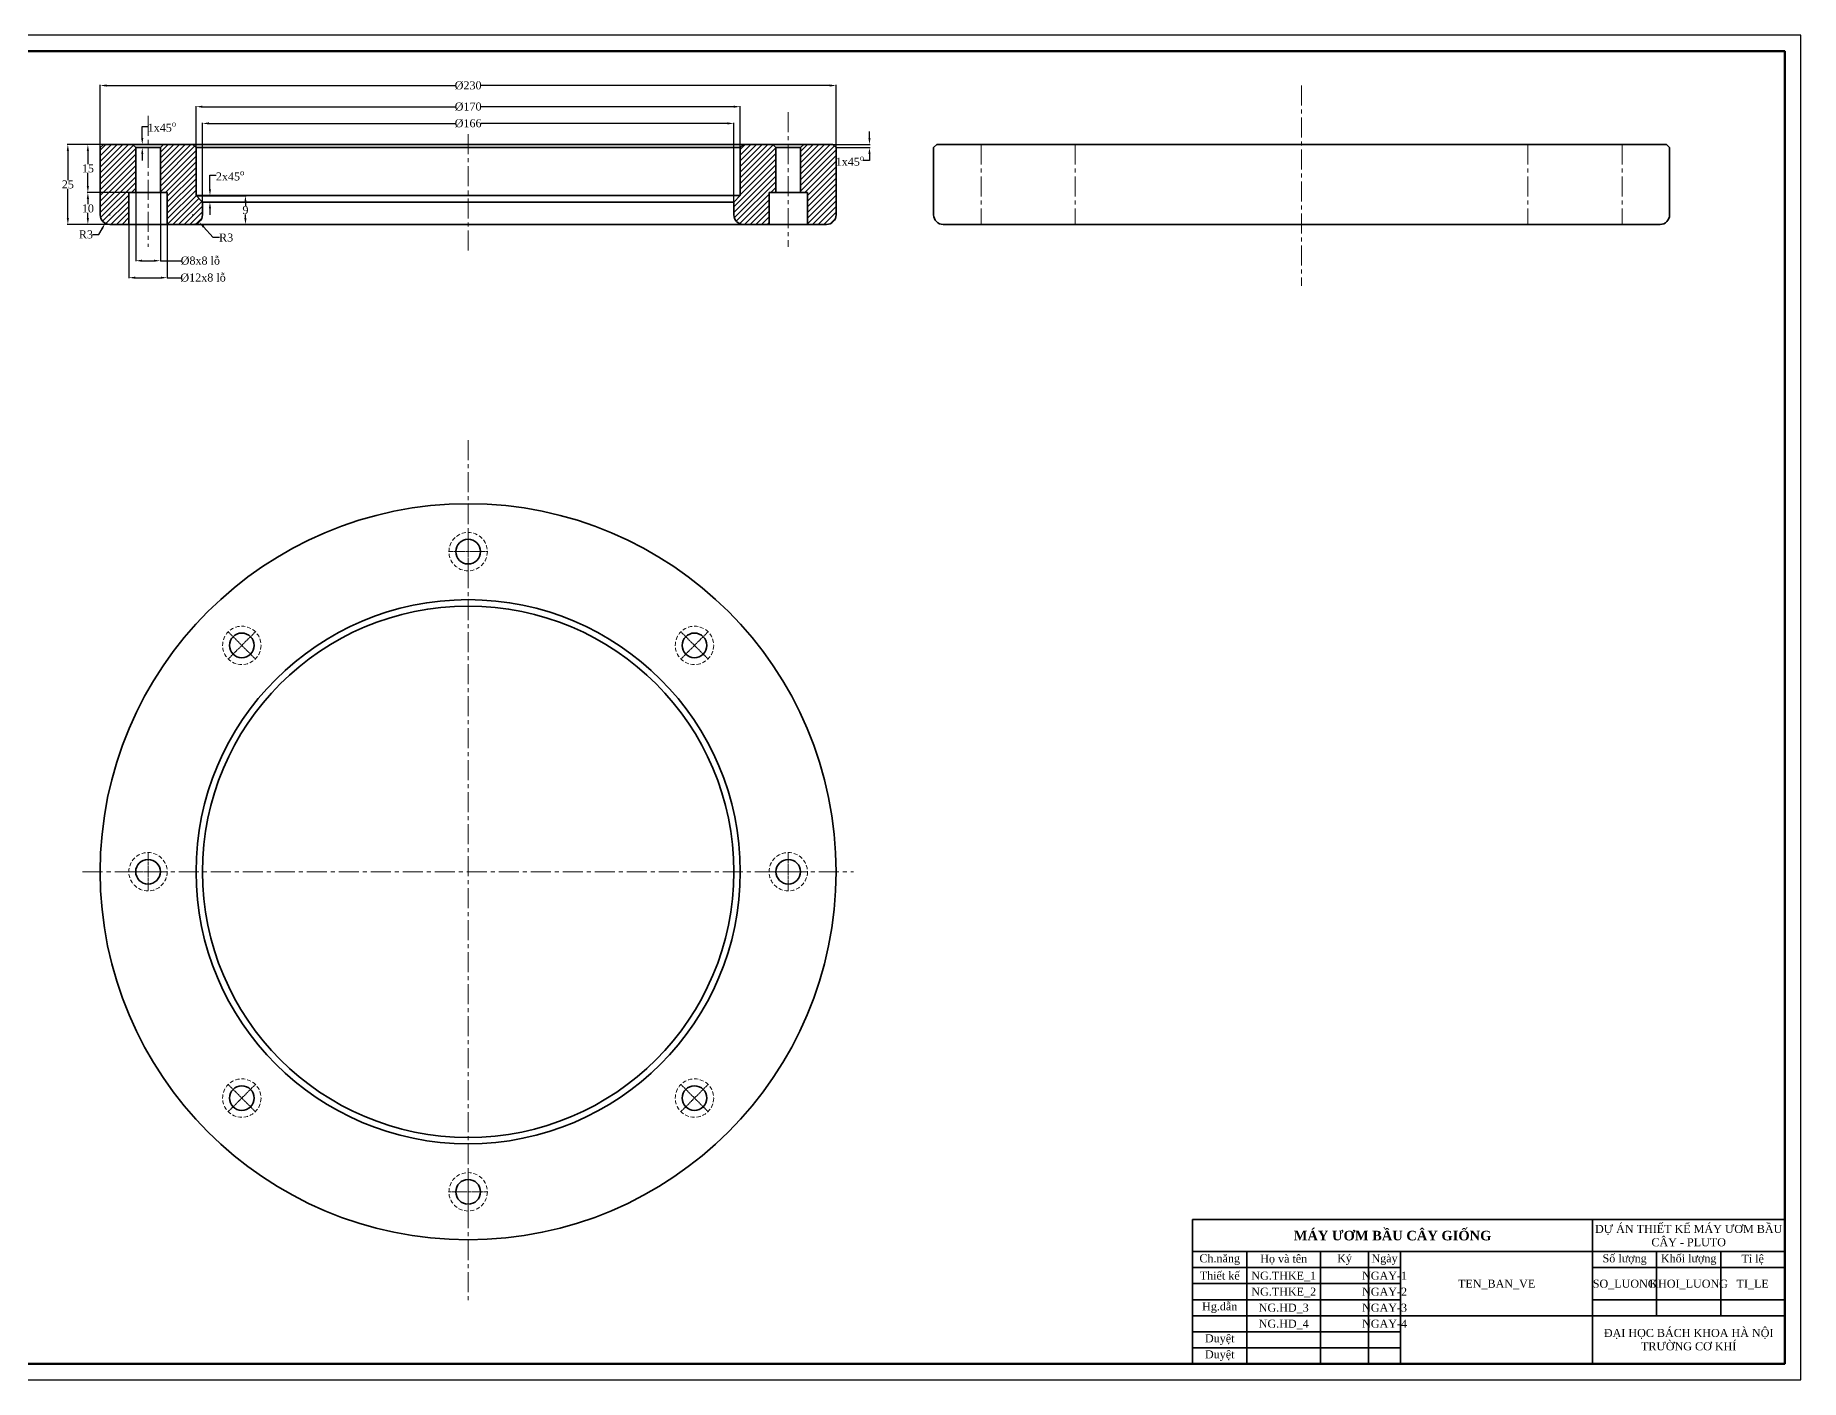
# Model space of a CAD drawing. Header units: millimetres. Extents: x -2719 to 4970, y -1200 to 2761.
# Drawn here: x 3708 to 4260, y 2215 to 2635 of the extents above; entities that cross this region are included whole.
import ezdxf
from ezdxf.enums import TextEntityAlignment as Align

# ---------------------------------------------------------------- set-up
doc = ezdxf.new("R2010")
doc.units = ezdxf.units.MM
doc.header["$LTSCALE"] = 5
doc.header["$MEASUREMENT"] = 0
doc.linetypes.add('CENTER', pattern=[2, 1.25, -0.25, 0.25, -0.25])
doc.linetypes.add('HIDDEN', pattern=[0.375, 0.25, -0.125])
for name, color, linetype, lineweight in [('duong tam', 3, 'CENTER', 15), ('gach vat lieu', 3, 'Continuous', 15), ('kich thuoc', 2, 'Continuous', 15), ('LIENDAM', 3, 'Continuous', 50), ('net dam', 7, 'Continuous', 35), ('net dut', 7, 'HIDDEN', 15)]:
    doc.layers.add(name, color=color, linetype=linetype, lineweight=lineweight)
doc.styles.get("Standard").update_dxf_attribs({"font": 'times.ttf', "height": 2.5})
doc.dimstyles.get("Standard").update_dxf_attribs({"dimtxt": 2.5, "dimasz": 2, "dimexe": 0.18, "dimexo": 0.0625, "dimgap": 0.09, "dimtad": 0, "dimtih": 1, "dimtoh": 1, "dimdec": 0, "dimzin": 0, "dimdsep": 46, "dimtxsty": 'Standard', "dimcen": 0.09, "dimadec": 0, "dimazin": 0, "dimtfac": 1, "dimtdec": 0, "dimtofl": 0, "dimtmove": 0, "dimatfit": 3, "dimfxl": 1, "dimtolj": 1, "dimtzin": 0, "dimarcsym": 0})

# ---------------------------------------------------------------- blocks, each defined once
blk = doc.blocks.new('*U66')
at = {"layer": 'duong tam', "ltscale": 0.1}
for p, q in [((0, 6), (0, -6)), ((-6, 0), (6, 0))]:
    blk.add_line(p, q, dxfattribs=at)
at = {"layer": 'net dam'}
blk.add_circle((0, 0), 3.85, dxfattribs=at)
at = {"layer": 'net dut'}
blk.add_circle((0, 0), 6, dxfattribs=at)
blk = doc.blocks.new('*U67')
at = {"layer": 'net dam', "color": 0, "linetype": 'ByBlock', "lineweight": -2, "transparency": 16777216}
for p, rotation in [((2820.99, 1060.32), 270.0000000000001), ((2750.28, 1031.03), 315.0000000000001), ((2891.7, 1031.03), 225.0000000000001), ((2920.99, 960.32), 180), ((2750.28, 889.61), 45.00000000000001), ((2891.7, 889.61), 135), ((2820.99, 860.32), 90.00000000000001)]:
    blk.add_blockref('*U66', p, dxfattribs=dict(at, rotation=rotation))
blk.add_blockref('*U66', (2720.99, 960.32), dxfattribs=at)
blk = doc.blocks.new('*D68')
at = {"layer": 'Defpoints', "color": 0, "transparency": 16777216}
for p in [(3739.47, 2586.13), (3747.17, 2586.13), (3747.17, 2564.81)]:
    blk.add_point(p, dxfattribs=at)
at = {"layer": 'kich thuoc', "color": 0, "lineweight": -2, "transparency": 16777216}
for p, q in [((3739.47, 2586.07), (3739.47, 2564.63)), ((3747.17, 2586.07), (3747.17, 2564.63)), ((3741.47, 2564.81), (3745.17, 2564.81)), ((3747.17, 2564.81), (3753.71, 2564.81))]:
    blk.add_line(p, q, dxfattribs=at)
at = {"layer": 'kich thuoc', "color": 0, "transparency": 16777216}
for points in [[(3741.47, 2565.14), (3741.47, 2564.48), (3739.47, 2564.81)], [(3745.17, 2565.14), (3745.17, 2564.48), (3747.17, 2564.81)]]:
    blk.add_solid(points, dxfattribs=at)
at = {"layer": 'kich thuoc', "color": 0, "transparency": 16777216, "insert": (3759.66, 2564.81), "char_height": 2.5, "attachment_point": 5}
blk.add_mtext('\\A1;%%C8x8 lỗ', dxfattribs=at)
blk = doc.blocks.new('*D69')
at = {"layer": 'Defpoints', "color": 0, "transparency": 16777216}
for p in [(3737.32, 2576.13), (3749.32, 2576.13), (3749.32, 2559.51)]:
    blk.add_point(p, dxfattribs=at)
at = {"layer": 'kich thuoc', "color": 0, "lineweight": -2, "transparency": 16777216}
for p, q in [((3737.32, 2576.07), (3737.32, 2559.33)), ((3749.32, 2576.07), (3749.32, 2559.33)), ((3739.32, 2559.51), (3747.32, 2559.51)), ((3749.32, 2559.51), (3753.63, 2559.51))]:
    blk.add_line(p, q, dxfattribs=at)
at = {"layer": 'kich thuoc', "color": 0, "transparency": 16777216}
for points in [[(3739.32, 2559.84), (3739.32, 2559.18), (3737.32, 2559.51)], [(3747.32, 2559.84), (3747.32, 2559.18), (3749.32, 2559.51)]]:
    blk.add_solid(points, dxfattribs=at)
at = {"layer": 'kich thuoc', "color": 0, "transparency": 16777216, "insert": (3760.51, 2559.51), "char_height": 2.5, "attachment_point": 5}
blk.add_mtext('\\A1;%%C12x8 lỗ', dxfattribs=at)
blk = doc.blocks.new('*D70')
at = {"layer": 'Defpoints', "color": 0, "transparency": 16777216}
for p in [(3729.36, 2601.13), (3718.26, 2576.13), (3731.36, 2576.13)]:
    blk.add_point(p, dxfattribs=at)
at = {"layer": 'kich thuoc', "color": 0, "lineweight": -2, "transparency": 16777216}
for p, q in [((3729.3, 2601.13), (3718.08, 2601.13)), ((3718.26, 2599.13), (3718.26, 2589.99)), ((3718.26, 2578.13), (3718.26, 2587.27)), ((3731.3, 2576.13), (3718.08, 2576.13))]:
    blk.add_line(p, q, dxfattribs=at)
at = {"layer": 'kich thuoc', "color": 0, "transparency": 16777216}
for points in [[(3717.93, 2599.13), (3718.6, 2599.13), (3718.26, 2601.13)], [(3717.93, 2578.13), (3718.6, 2578.13), (3718.26, 2576.13)]]:
    blk.add_solid(points, dxfattribs=at)
at = {"layer": 'kich thuoc', "color": 0, "transparency": 16777216, "insert": (3718.26, 2588.63), "char_height": 2.5, "attachment_point": 5}
blk.add_mtext('\\A1;25', dxfattribs=at)
blk = doc.blocks.new('*D71')
at = {"layer": 'Defpoints', "color": 0, "transparency": 16777216}
for p in [(3729.91, 2576.51), (3731.36, 2579.13)]:
    blk.add_point(p, dxfattribs=at)
at = {"layer": 'kich thuoc', "color": 0, "lineweight": -2, "transparency": 16777216}
for p, q in [((3731.27, 2579.13), (3731.45, 2579.13)), ((3731.36, 2579.04), (3731.36, 2579.22)), ((3725.97, 2573.01), (3727.97, 2573.01)), ((3727.97, 2573.01), (3728.94, 2574.76))]:
    blk.add_line(p, q, dxfattribs=at)
at = {"layer": 'kich thuoc', "color": 0, "transparency": 16777216}
blk.add_solid([(3728.65, 2574.92), (3729.23, 2574.6), (3729.91, 2576.51)], dxfattribs=at)
at = {"layer": 'kich thuoc', "color": 0, "transparency": 16777216, "insert": (3723.91, 2573.01), "char_height": 2.5, "attachment_point": 5}
blk.add_mtext('\\A1;R3', dxfattribs=at)
blk = doc.blocks.new('*D72')
at = {"layer": 'Defpoints', "color": 0, "transparency": 16777216}
for p in [(3758.32, 2585.13), (3760.32, 2583.13), (3762.65, 2583.13)]:
    blk.add_point(p, dxfattribs=at)
at = {"layer": 'kich thuoc', "color": 0, "lineweight": -2, "transparency": 16777216}
for p, q in [((3762.65, 2587.13), (3762.65, 2591.54)), ((3762.65, 2591.54), (3764.65, 2591.54)), ((3758.38, 2585.13), (3762.83, 2585.13)), ((3760.38, 2583.13), (3762.83, 2583.13)), ((3762.65, 2581.13), (3762.65, 2579.13))]:
    blk.add_line(p, q, dxfattribs=at)
at = {"layer": 'kich thuoc', "color": 0, "transparency": 16777216}
for points in [[(3762.32, 2587.13), (3762.99, 2587.13), (3762.65, 2585.13)], [(3762.32, 2581.13), (3762.99, 2581.13), (3762.65, 2583.13)]]:
    blk.add_solid(points, dxfattribs=at)
at = {"layer": 'kich thuoc', "color": 0, "transparency": 16777216, "insert": (3768.95, 2591.54), "char_height": 2.5, "attachment_point": 5}
blk.add_mtext('\\A1;2x45{\\H0.7x;\\So^ ;}', dxfattribs=at)
blk = doc.blocks.new('*D73')
at = {"layer": 'Defpoints', "color": 0, "transparency": 16777216}
for p in [(3926.32, 2607.71), (3760.32, 2583.13), (3926.32, 2583.13)]:
    blk.add_point(p, dxfattribs=at)
at = {"layer": 'kich thuoc', "color": 0, "lineweight": -2, "transparency": 16777216}
for p, q in [((3760.32, 2583.2), (3760.32, 2607.89)), ((3762.32, 2607.71), (3839.27, 2607.71)), ((3924.32, 2607.71), (3847.38, 2607.71)), ((3926.32, 2583.2), (3926.32, 2607.89))]:
    blk.add_line(p, q, dxfattribs=at)
at = {"layer": 'kich thuoc', "color": 0, "transparency": 16777216}
for points in [[(3762.32, 2608.04), (3762.32, 2607.37), (3760.32, 2607.71)], [(3924.32, 2608.04), (3924.32, 2607.37), (3926.32, 2607.71)]]:
    blk.add_solid(points, dxfattribs=at)
at = {"layer": 'kich thuoc', "color": 0, "transparency": 16777216, "insert": (3843.32, 2607.71), "char_height": 2.5, "attachment_point": 5}
blk.add_mtext('\\A1;%%C166', dxfattribs=at)
blk = doc.blocks.new('*D74')
at = {"layer": 'Defpoints', "color": 0, "transparency": 16777216}
for p in [(3928.32, 2612.93), (3758.32, 2600.13), (3928.32, 2600.13)]:
    blk.add_point(p, dxfattribs=at)
at = {"layer": 'kich thuoc', "color": 0, "lineweight": -2, "transparency": 16777216}
for p, q in [((3758.32, 2600.2), (3758.32, 2613.11)), ((3760.32, 2612.93), (3839.26, 2612.93)), ((3926.32, 2612.93), (3847.38, 2612.93)), ((3928.32, 2600.2), (3928.32, 2613.11))]:
    blk.add_line(p, q, dxfattribs=at)
at = {"layer": 'kich thuoc', "color": 0, "transparency": 16777216}
for points in [[(3760.32, 2613.26), (3760.32, 2612.59), (3758.32, 2612.93)], [(3926.32, 2613.26), (3926.32, 2612.59), (3928.32, 2612.93)]]:
    blk.add_solid(points, dxfattribs=at)
at = {"layer": 'kich thuoc', "color": 0, "transparency": 16777216, "insert": (3843.32, 2612.93), "char_height": 2.5, "attachment_point": 5}
blk.add_mtext('\\A1;%%C170', dxfattribs=at)
blk = doc.blocks.new('*D75')
at = {"layer": 'Defpoints', "color": 0, "transparency": 16777216}
for p in [(3958.28, 2619.54), (3728.36, 2600.13), (3958.28, 2600.13)]:
    blk.add_point(p, dxfattribs=at)
at = {"layer": 'kich thuoc', "color": 0, "lineweight": -2, "transparency": 16777216}
for p, q in [((3728.36, 2600.2), (3728.36, 2619.72)), ((3958.28, 2600.2), (3958.28, 2619.72)), ((3730.36, 2619.54), (3839.26, 2619.54)), ((3956.28, 2619.54), (3847.38, 2619.54))]:
    blk.add_line(p, q, dxfattribs=at)
at = {"layer": 'kich thuoc', "color": 0, "transparency": 16777216}
for points in [[(3730.36, 2619.87), (3730.36, 2619.2), (3728.36, 2619.54)], [(3956.28, 2619.87), (3956.28, 2619.2), (3958.28, 2619.54)]]:
    blk.add_solid(points, dxfattribs=at)
at = {"layer": 'kich thuoc', "color": 0, "transparency": 16777216, "insert": (3843.32, 2619.54), "char_height": 2.5, "attachment_point": 5}
blk.add_mtext('\\A1;%%C230', dxfattribs=at)
blk = doc.blocks.new('*D76')
at = {"layer": 'Defpoints', "color": 0, "transparency": 16777216}
for p in [(3757.32, 2579.13), (3759.32, 2576.89)]:
    blk.add_point(p, dxfattribs=at)
at = {"layer": 'kich thuoc', "color": 0, "lineweight": -2, "transparency": 16777216}
for p, q in [((3757.23, 2579.13), (3757.41, 2579.13)), ((3757.32, 2579.04), (3757.32, 2579.22)), ((3763.65, 2572.03), (3760.65, 2575.4)), ((3765.65, 2572.03), (3763.65, 2572.03))]:
    blk.add_line(p, q, dxfattribs=at)
at = {"layer": 'kich thuoc', "color": 0, "transparency": 16777216}
blk.add_solid([(3760.9, 2575.62), (3760.4, 2575.18), (3759.32, 2576.89)], dxfattribs=at)
at = {"layer": 'kich thuoc', "color": 0, "transparency": 16777216, "insert": (3767.71, 2572.03), "char_height": 2.5, "attachment_point": 5}
blk.add_mtext('\\A1;R3', dxfattribs=at)
blk = doc.blocks.new('*D77')
at = {"layer": 'Defpoints', "color": 0, "transparency": 16777216}
for p in [(3957.28, 2601.13), (3958.28, 2600.13), (3968.69, 2600.13)]:
    blk.add_point(p, dxfattribs=at)
at = {"layer": 'kich thuoc', "color": 0, "lineweight": -2, "transparency": 16777216}
for p, q in [((3968.69, 2603.13), (3968.69, 2605.13)), ((3957.34, 2601.13), (3968.87, 2601.13)), ((3958.34, 2600.13), (3968.87, 2600.13)), ((3968.69, 2598.13), (3968.69, 2596.13)), ((3968.69, 2596.13), (3966.69, 2596.13))]:
    blk.add_line(p, q, dxfattribs=at)
at = {"layer": 'kich thuoc', "color": 0, "transparency": 16777216}
for points in [[(3968.36, 2603.13), (3969.03, 2603.13), (3968.69, 2601.13)], [(3968.36, 2598.13), (3969.03, 2598.13), (3968.69, 2600.13)]]:
    blk.add_solid(points, dxfattribs=at)
at = {"layer": 'kich thuoc', "color": 0, "transparency": 16777216, "insert": (3962.57, 2596.13), "char_height": 2.5, "attachment_point": 5}
blk.add_mtext('\\A1;1x45{\\H0.7x;\\So^ ;}', dxfattribs=at)
blk = doc.blocks.new('*D79')
at = {"layer": 'Defpoints', "color": 0, "transparency": 16777216}
for p in [(3738.47, 2601.13), (3739.47, 2600.13), (3741.51, 2600.13)]:
    blk.add_point(p, dxfattribs=at)
at = {"layer": 'kich thuoc', "color": 0, "lineweight": -2, "transparency": 16777216}
for p, q in [((3741.51, 2603.13), (3741.51, 2606.79)), ((3741.51, 2606.79), (3743.51, 2606.79)), ((3738.53, 2601.13), (3741.69, 2601.13)), ((3739.53, 2600.13), (3741.69, 2600.13)), ((3741.51, 2598.13), (3741.51, 2596.13))]:
    blk.add_line(p, q, dxfattribs=at)
at = {"layer": 'kich thuoc', "color": 0, "transparency": 16777216}
for points in [[(3741.18, 2603.13), (3741.85, 2603.13), (3741.51, 2601.13)], [(3741.18, 2598.13), (3741.85, 2598.13), (3741.51, 2600.13)]]:
    blk.add_solid(points, dxfattribs=at)
at = {"layer": 'kich thuoc', "color": 0, "transparency": 16777216, "insert": (3747.64, 2606.79), "char_height": 2.5, "width": 0.9625, "attachment_point": 5}
blk.add_mtext('\\A1;1x45{\\H0.7x;\\So^ ;}', dxfattribs=at)
blk = doc.blocks.new('*D143')
at = {"layer": 'Defpoints', "color": 0, "transparency": 16777216}
for p in [(3724.52, 2601.13), (3729.36, 2601.13), (3737.32, 2586.13)]:
    blk.add_point(p, dxfattribs=at)
at = {"layer": 'kich thuoc', "color": 0, "lineweight": -2, "transparency": 16777216}
for p, q in [((3729.3, 2601.13), (3724.34, 2601.13)), ((3724.52, 2599.13), (3724.52, 2594.99)), ((3724.52, 2588.13), (3724.52, 2592.27)), ((3737.26, 2586.13), (3724.34, 2586.13))]:
    blk.add_line(p, q, dxfattribs=at)
at = {"layer": 'kich thuoc', "color": 0, "transparency": 16777216}
for points in [[(3724.19, 2599.13), (3724.85, 2599.13), (3724.52, 2601.13)], [(3724.19, 2588.13), (3724.85, 2588.13), (3724.52, 2586.13)]]:
    blk.add_solid(points, dxfattribs=at)
at = {"layer": 'kich thuoc', "color": 0, "transparency": 16777216, "insert": (3724.52, 2593.63), "char_height": 2.5, "attachment_point": 5}
blk.add_mtext('\\A1;15', dxfattribs=at)
blk = doc.blocks.new('*D144')
at = {"layer": 'Defpoints', "color": 0, "transparency": 16777216}
for p in [(3737.32, 2586.13), (3724.52, 2576.13), (3731.36, 2576.13)]:
    blk.add_point(p, dxfattribs=at)
at = {"layer": 'kich thuoc', "color": 0, "lineweight": -2, "transparency": 16777216}
for p, q in [((3737.26, 2586.13), (3724.34, 2586.13)), ((3724.52, 2584.13), (3724.52, 2582.49)), ((3731.3, 2576.13), (3724.34, 2576.13)), ((3724.52, 2578.13), (3724.52, 2579.77))]:
    blk.add_line(p, q, dxfattribs=at)
at = {"layer": 'kich thuoc', "color": 0, "transparency": 16777216}
for points in [[(3724.19, 2584.13), (3724.86, 2584.13), (3724.52, 2586.13)], [(3724.19, 2578.13), (3724.86, 2578.13), (3724.52, 2576.13)]]:
    blk.add_solid(points, dxfattribs=at)
at = {"layer": 'kich thuoc', "color": 0, "transparency": 16777216, "insert": (3724.52, 2581.13), "char_height": 2.5, "attachment_point": 5}
blk.add_mtext('\\A1;10', dxfattribs=at)
blk = doc.blocks.new('*D145')
at = {"layer": 'Defpoints', "color": 0, "transparency": 16777216}
for p in [(3758.32, 2585.13), (3757.32, 2576.13), (3773.75, 2576.13)]:
    blk.add_point(p, dxfattribs=at)
at = {"layer": 'kich thuoc', "color": 0, "lineweight": -2, "transparency": 16777216}
for p, q in [((3758.38, 2585.13), (3773.93, 2585.13)), ((3773.75, 2583.13), (3773.75, 2582)), ((3757.38, 2576.13), (3773.93, 2576.13)), ((3773.75, 2578.13), (3773.75, 2579.27))]:
    blk.add_line(p, q, dxfattribs=at)
at = {"layer": 'kich thuoc', "color": 0, "transparency": 16777216}
for points in [[(3773.41, 2583.13), (3774.08, 2583.13), (3773.75, 2585.13)], [(3773.41, 2578.13), (3774.08, 2578.13), (3773.75, 2576.13)]]:
    blk.add_solid(points, dxfattribs=at)
at = {"layer": 'kich thuoc', "color": 0, "transparency": 16777216, "insert": (3773.75, 2580.63), "char_height": 2.5, "attachment_point": 5}
blk.add_mtext('\\A1;9', dxfattribs=at)

msp = doc.modelspace()

# ---------------------------------------------------------------- hatches: boundary and pattern name
at = {"layer": 'gach vat lieu'}
h = msp.add_hatch(dxfattribs=at)
h.set_pattern_fill('ANSI31', color=256, scale=10)
h.set_pattern_definition([(45, (1022.3274, 1413.5986), (-0.8838835, 0.8838835), [])])
h.paths.add_polyline_path([(3739.471, 2600.133), (3738.471, 2601.133), (3729.361, 2601.133), (3728.361, 2600.133), (3728.361, 2579.133, 0.4142136), (3731.361, 2576.133), (3737.321, 2576.133), (3737.321, 2586.133), (3739.471, 2586.133)])
h.paths.add_polyline_path([(3758.321, 2600.133), (3757.321, 2601.133), (3748.171, 2601.133), (3747.171, 2600.133), (3747.171, 2586.133), (3749.321, 2586.133), (3749.321, 2576.133), (3757.321, 2576.133, 0.4142136), (3760.321, 2579.133), (3760.321, 2583.133), (3758.321, 2585.133)])
h.paths.add_polyline_path([(3939.471, 2600.133), (3938.471, 2601.133), (3929.321, 2601.133), (3928.321, 2600.133), (3928.321, 2585.133), (3926.321, 2583.133), (3926.321, 2579.133, 0.4142136), (3929.321, 2576.133), (3937.321, 2576.133), (3937.321, 2586.133), (3939.471, 2586.133)])
h.paths.add_polyline_path([(3958.281, 2600.133), (3957.281, 2601.133), (3948.171, 2601.133), (3947.171, 2600.133), (3947.171, 2586.133), (3949.321, 2586.133), (3949.321, 2576.133), (3955.281, 2576.133, 0.4142136), (3958.281, 2579.133)])

# ---------------------------------------------------------------- linework, layer by layer
at = {"layer": 'Defpoints'}
msp.add_lwpolyline([(3665.61, 2215.23), (4259.61, 2215.23), (4259.61, 2635.23), (3665.61, 2635.23)], close=True, dxfattribs=at)
at = {"layer": 'duong tam'}
for p, q in [((4103.706, 2619.582), (4103.706, 2557.007)), ((3743.321, 2610.114), (3743.321, 2569.133)), ((3943.321, 2611.196), (3943.321, 2569.133)), ((3843.321, 2604.298), (3843.321, 2567.766)), ((4003.616, 2601.133), (4003.616, 2576.133)), ((4032.995, 2601.133), (4032.995, 2576.133)), ((4174.417, 2601.133), (4174.417, 2576.133)), ((4203.796, 2601.133), (4203.796, 2576.133)), ((3843.321, 2508.79), (3843.321, 2239.055)), ((3722.892, 2373.922), (3963.75, 2373.922))]:
    msp.add_line(p, q, dxfattribs=at)
at = {"layer": 'LIENDAM'}
msp.add_lwpolyline([(3670.61, 2220.23), (4254.61, 2220.23), (4254.61, 2630.23), (3670.61, 2630.23)], close=True, dxfattribs=at)
at = {"layer": 'net dam'}
for p, q in [((3728.361, 2600.133), (3729.361, 2601.133)), ((3728.361, 2579.133), (3728.361, 2600.133)), ((3729.361, 2601.133), (3738.471, 2601.133)), ((3739.471, 2600.133), (3738.471, 2601.133)), ((3747.171, 2601.133), (3738.471, 2601.133)), ((3739.471, 2600.133), (3739.471, 2586.133)), ((3739.471, 2600.133), (3747.171, 2600.133)), ((3747.171, 2600.133), (3748.171, 2601.133)), ((3747.171, 2601.133), (3748.171, 2601.133)), ((3747.171, 2600.133), (3747.171, 2586.133)), ((3748.171, 2601.133), (3757.321, 2601.133)), ((3757.321, 2601.133), (3929.321, 2601.133)), ((3758.321, 2600.133), (3757.321, 2601.133)), ((3758.321, 2600.133), (3758.321, 2585.133)), ((3758.321, 2600.133), (3928.321, 2600.133)), ((3928.321, 2600.133), (3929.321, 2601.133)), ((3928.321, 2600.133), (3928.321, 2585.133)), ((3938.471, 2601.133), (3929.321, 2601.133)), ((3939.471, 2600.133), (3938.471, 2601.133)), ((3939.471, 2601.133), (3938.471, 2601.133)), ((3939.471, 2601.133), (3948.171, 2601.133)), ((3939.471, 2600.133), (3939.471, 2586.133)), ((3947.171, 2600.133), (3939.471, 2600.133)), ((3947.171, 2600.133), (3948.171, 2601.133)), ((3947.171, 2600.133), (3947.171, 2586.133)), ((3957.281, 2601.133), (3948.171, 2601.133)), ((3957.281, 2601.133), (3958.281, 2600.133)), ((3958.281, 2579.133), (3958.281, 2600.133)), ((3988.747, 2600.133), (3989.747, 2601.133)), ((3988.747, 2600.133), (3988.747, 2579.133)), ((3989.747, 2601.133), (4217.666, 2601.133)), ((4217.666, 2601.133), (4218.666, 2600.133)), ((4218.666, 2600.133), (4218.666, 2579.133)), ((3749.321, 2586.133), (3737.321, 2586.133)), ((3737.321, 2586.133), (3737.321, 2576.133)), ((3749.321, 2586.133), (3749.321, 2576.133)), ((3758.321, 2585.133), (3760.321, 2583.133)), ((3758.321, 2585.133), (3928.321, 2585.133)), ((3760.321, 2583.133), (3760.321, 2579.133)), ((3760.321, 2583.133), (3926.321, 2583.133)), ((3926.321, 2583.133), (3928.321, 2585.133)), ((3926.321, 2583.133), (3926.321, 2579.133)), ((3937.321, 2586.133), (3949.321, 2586.133)), ((3937.321, 2586.133), (3937.321, 2576.133)), ((3949.321, 2586.133), (3949.321, 2576.133)), ((3757.321, 2576.133), (3731.361, 2576.133)), ((3757.321, 2576.133), (3929.321, 2576.133)), ((3929.321, 2576.133), (3955.281, 2576.133)), ((3991.747, 2576.133), (4103.706, 2576.133)), ((4215.666, 2576.133), (4103.706, 2576.133)), ((4069.61, 2220.23), (4069.61, 2265.23)), ((4069.61, 2265.23), (4254.61, 2265.23)), ((4194.61, 2220.23), (4194.61, 2265.23)), ((4254.61, 2265.23), (4254.61, 2220.23)), ((4069.61, 2255.23), (4254.61, 2255.23)), ((4069.61, 2250.23), (4134.61, 2250.23)), ((4086.61, 2220.23), (4086.61, 2255.23)), ((4109.61, 2220.23), (4109.61, 2255.23)), ((4124.61, 2220.23), (4124.61, 2255.23)), ((4134.61, 2220.23), (4134.61, 2255.23)), ((4194.61, 2250.23), (4254.61, 2250.23)), ((4214.61, 2255.23), (4214.61, 2235.23)), ((4234.61, 2255.23), (4234.61, 2235.23)), ((4069.61, 2245.23), (4134.61, 2245.23)), ((4069.61, 2240.23), (4134.61, 2240.23)), ((4194.61, 2240.23), (4254.61, 2240.23)), ((4069.61, 2235.23), (4254.61, 2235.23)), ((4069.61, 2230.23), (4134.61, 2230.23)), ((4069.61, 2225.23), (4134.61, 2225.23)), ((4254.61, 2220.23), (4069.61, 2220.23))]:
    msp.add_line(p, q, dxfattribs=at)
for radius in [114.96, 85, 83]:
    msp.add_circle((3843.321, 2373.922), radius, dxfattribs=at)
for centre, start, end in [((3731.361, 2579.133), 180, 270), ((3757.321, 2579.133), 270, 0), ((3929.321, 2579.133), 180, 270), ((3955.281, 2579.133), 270, 0), ((3991.747, 2579.133), 180, 270), ((4215.666, 2579.133), 270, 0)]:
    msp.add_arc(centre, 3, start, end, dxfattribs=at)

# ---------------------------------------------------------------- block references
msp.add_blockref('*U67', (1022.327, 1413.599), dxfattribs=at)

# ---------------------------------------------------------------- texts
at = {"layer": 'net dam', "attachment_point": 5}
for s, width, insert, char_height in [('{\\fTimes New Roman|b1|i0|c0|p18;MÁY ƯƠM BẦU CÂY GIỐNG}', 125, (4132.11, 2260.23), 3), ('DỰ ÁN THIẾT KẾ MÁY ƯƠM BẦU CÂY - PLUTO', 60, (4224.61, 2260.23), 2.5), ('Ch.năng', 17, (4078.11, 2252.73), 2.5), ('Họ và tên', 23, (4098.11, 2252.73), 2.5), ('Ký', 15, (4117.11, 2252.73), 2.5), ('Ngày', 10, (4129.61, 2252.73), 2.5), ('Số lượng', 20, (4204.61, 2252.73), 2.5), ('Khối lượng', 20, (4224.61, 2252.73), 2.5), ('Tỉ lệ', 20, (4244.61, 2252.73), 2.5), ('Thiết kế', 17, (4078.11, 2247.73), 2.5), ('Hg.dẫn', 17, (4078.11, 2237.73), 2.5), ('Duyệt', 17, (4078.11, 2227.73), 2.5), ('ĐẠI HỌC BÁCH KHOA HÀ NỘI \\PTRƯỜNG CƠ KHÍ', 60, (4224.61, 2227.73), 2.5), ('Duyệt', 17, (4078.11, 2222.73), 2.5)]:
    msp.add_mtext_dynamic_manual_height_columns(s, width=width, gutter_width=12.5, heights=[0], dxfattribs=dict(at, insert=insert, char_height=char_height))
at = {"layer": 'net dam'}
for tag, p in [('NG.THKE_1', (4098.11, 2247.73)), ('NGAY-1', (4129.61, 2247.73)), ('TEN_BAN_VE', (4164.61, 2245.23)), ('SO_LUONG', (4204.61, 2245.23)), ('KHOI_LUONG', (4224.61, 2245.23)), ('TI_LE', (4244.61, 2245.23)), ('NG.THKE_2', (4098.11, 2242.73)), ('NGAY-2', (4129.61, 2242.73)), ('NG.HD_3', (4098.11, 2237.73)), ('NG.HD_4', (4098.11, 2232.73)), ('NGAY-3', (4129.61, 2237.73)), ('NGAY-4', (4129.61, 2232.73))]:
    msp.add_attdef(tag, text='', height=2.5, dxfattribs=at).set_placement(p, align=Align.MIDDLE_CENTER)

# ---------------------------------------------------------------- dimensions: what is measured, and where the dimension line sits
at = {"layer": 'kich thuoc'}
for base, p1, p2, picture, middle in [((3958.281, 2619.538), (3728.361, 2600.133), (3958.281, 2600.133), '*D75', (3843.321, 2619.538)), ((3928.321, 2612.927), (3758.321, 2600.133), (3928.321, 2600.133), '*D74', (3843.321, 2612.927))]:
    dim = msp.add_linear_dim(base=base, p1=p1, p2=p2, text='%%C<>', dimstyle='Standard', dxfattribs=at)
    dim.commit()
    dim.dimension.update_dxf_attribs({"geometry": picture, "text_midpoint": middle})
for base, p1, p2, text, picture, middle in [((3926.321, 2607.706), (3760.321, 2583.133), (3926.321, 2583.133), '%%C<>', '*D73', (3843.321, 2607.706)), ((3747.171, 2564.809), (3739.471, 2586.133), (3747.171, 2586.133), '%%C<>x8 lỗ', '*D68', (3759.664, 2564.809)), ((3749.321, 2559.511), (3737.321, 2576.133), (3749.321, 2576.133), '%%C<>x8 lỗ', '*D69', (3760.508, 2559.511))]:
    dim = msp.add_linear_dim(base=base, p1=p1, p2=p2, text=text, dimstyle='Standard', dxfattribs=at)
    dim.commit()
    dim.dimension.update_dxf_attribs({"geometry": picture, "text_midpoint": middle, "dimtype": 160})
for base, p1, p2, picture, middle in [((3741.513, 2600.133), (3738.471, 2601.133), (3739.471, 2600.133), '*D79', (3747.636, 2606.79)), ((3968.694, 2600.133), (3957.281, 2601.133), (3958.281, 2600.133), '*D77', (3962.571, 2596.133)), ((3762.655, 2583.133), (3758.321, 2585.133), (3760.321, 2583.133), '*D72', (3768.954, 2591.539))]:
    dim = msp.add_linear_dim(base=base, p1=p1, p2=p2, angle=90, text='<>x45{\\H0.7x;\\So^ ;}', dimstyle='Standard', dxfattribs=at)
    dim.commit()
    dim.dimension.update_dxf_attribs({"geometry": picture, "text_midpoint": middle, "dimtype": 160})
for base, p1, p2, picture, middle in [((3718.262, 2576.133), (3729.361, 2601.133), (3731.361, 2576.133), '*D70', (3718.262, 2588.633)), ((3724.521, 2601.133), (3737.321, 2586.133), (3729.361, 2601.133), '*D143', (3724.521, 2593.633))]:
    dim = msp.add_linear_dim(base=base, p1=p1, p2=p2, angle=90, dimstyle='Standard', dxfattribs=at)
    dim.commit()
    dim.dimension.update_dxf_attribs({"geometry": picture, "text_midpoint": middle, "dimtype": 160})
for base, p1, p2, picture, middle in [((3724.522, 2576.133), (3737.321, 2586.133), (3731.361, 2576.133), '*D144', (3724.522, 2581.133)), ((3773.747, 2576.133), (3758.321, 2585.133), (3757.321, 2576.133), '*D145', (3773.747, 2580.633))]:
    dim = msp.add_linear_dim(base=base, p1=p1, p2=p2, angle=90, dimstyle='Standard', dxfattribs=at)
    dim.commit()
    dim.dimension.update_dxf_attribs({"geometry": picture, "text_midpoint": middle})
dim = msp.add_radius_dim(center=(3731.361, 2579.133), mpoint=(3729.907, 2576.509), dimstyle='Standard', dxfattribs=at)
dim.commit()
dim.dimension.update_dxf_attribs({"geometry": '*D71', "text_midpoint": (3723.908, 2573.011)})
dim = msp.add_radius_dim(center=(3757.321, 2579.133), mpoint=(3759.317, 2576.893), dimstyle='Standard', dxfattribs=at)
dim.commit()
dim.dimension.update_dxf_attribs({"geometry": '*D76', "text_midpoint": (3767.709, 2572.028), "dimtype": 164})

doc.saveas('drawing.dxf')
